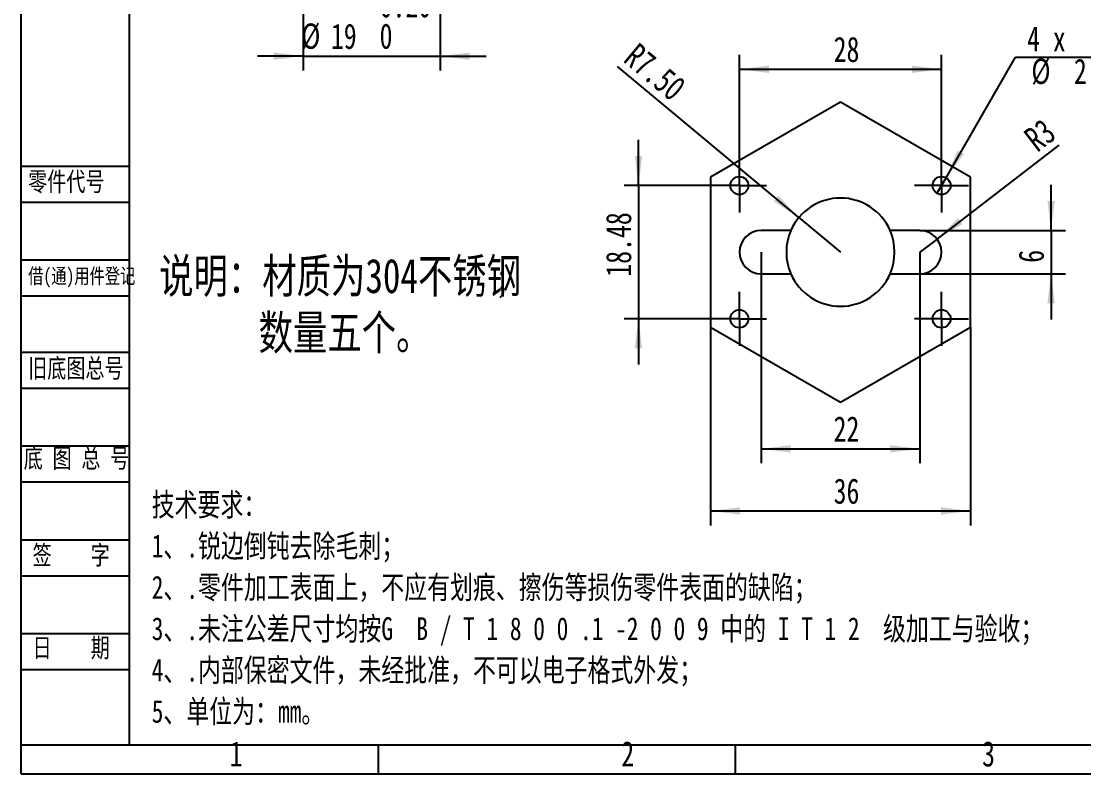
# Model space of a CAD drawing. Header units: millimetres. Extents: x 0 to 297, y 0 to 210.
# Drawn here: x 0 to 147.2, y 0.2 to 104.5 of the extents above; entities that cross this region are included whole.
import ezdxf

# ---------------------------------------------------------------- set-up
doc = ezdxf.new("R2010")
doc.units = ezdxf.units.MM
doc.layers.add('图框', color=7, linetype='Continuous')
doc.styles.add('SLDTEXTSTYLE0', font='HYSWLONGFANGSONG.TTF', dxfattribs={"bigfont": 'bigfont'})
doc.styles.add('SLDTEXTSTYLE1', font='HYSWLONGFANGSONG.TTF')
doc.dimstyles.new('SLDDIMSTYLE0', dxfattribs={"dimtxt": 3.5, "dimasz": 4.08, "dimexe": 0, "dimexo": 0.0625, "dimgap": 0.875, "dimtad": 2, "dimrnd": 1e-09, "dimzin": 12, "dimdsep": 46, "dimtxsty": 'SLDTEXTSTYLE1', "dimsah": 1, "dimcen": 0.09, "dimadec": 0, "dimazin": 3, "dimtfac": 1, "dimtofl": 0, "dimtmove": 0, "dimatfit": 3, "dimfxl": 0, "dimfrac": 2, "dimtolj": 1, "dimtzin": 12, "dimarcsym": 0})
doc.dimstyles.new('SLDDIMSTYLE2', dxfattribs={"dimtxt": 3.5, "dimasz": 4.08, "dimexe": 0, "dimexo": 0.0625, "dimgap": 0.875, "dimtad": 2, "dimrnd": 1e-09, "dimzin": 12, "dimdsep": 46, "dimtxsty": 'SLDTEXTSTYLE1', "dimsah": 1, "dimcen": 0.09, "dimadec": 0, "dimazin": 3, "dimtfac": 1, "dimtmove": 0, "dimatfit": 0, "dimfxl": 0, "dimfrac": 2, "dimtolj": 1, "dimtzin": 12, "dimarcsym": 0})
doc.dimstyles.new('SLDDIMSTYLE3', dxfattribs={"dimtxt": 3.5, "dimasz": 4.08, "dimexe": 0, "dimexo": 0.0625, "dimgap": 0.875, "dimtad": 2, "dimrnd": 1e-09, "dimzin": 4, "dimdsep": 46, "dimtxsty": 'SLDTEXTSTYLE1', "dimsah": 1, "dimcen": 0, "dimadec": 0, "dimazin": 1, "dimtfac": 1, "dimtofl": 0, "dimtmove": 0, "dimatfit": 3, "dimfxl": 0, "dimfrac": 2, "dimtolj": 1, "dimtzin": 12, "dimarcsym": 0})
doc.dimstyles.new('SLDDIMSTYLE4', dxfattribs={"dimtxt": 3.5, "dimasz": 4.08, "dimexe": 0, "dimexo": 0.0625, "dimgap": 0.875, "dimtad": 2, "dimrnd": 1e-09, "dimzin": 12, "dimdsep": 46, "dimtxsty": 'SLDTEXTSTYLE1', "dimsah": 1, "dimcen": 0, "dimadec": 0, "dimazin": 3, "dimtfac": 1, "dimtofl": 0, "dimtmove": 0, "dimatfit": 3, "dimfxl": 0, "dimfrac": 2, "dimtolj": 1, "dimtzin": 12, "dimarcsym": 0})
doc.dimstyles.new('SLDDIMSTYLE5', dxfattribs={"dimtxt": 3.5, "dimasz": 4.08, "dimexe": 0, "dimexo": 0.0625, "dimgap": 0.875, "dimtad": 0, "dimtih": 1, "dimtoh": 1, "dimdec": 6, "dimrnd": 1e-09, "dimzin": 12, "dimdsep": 46, "dimtxsty": 'SLDTEXTSTYLE1', "dimblk1": 'NONE', "dimsah": 1, "dimcen": 0, "dimadec": 0, "dimazin": 3, "dimtfac": 1, "dimtmove": 0, "dimatfit": 3, "dimldrblk": 'NONE', "dimfxl": 0, "dimfrac": 2, "dimtolj": 1, "dimtzin": 12, "dimarcsym": 0})
doc.dimstyles.new('SLDDIMSTYLE6', dxfattribs={"dimtxt": 3.5, "dimasz": 4.08, "dimexe": 0, "dimexo": 0.0625, "dimgap": 0.875, "dimtad": 2, "dimrnd": 1e-09, "dimzin": 12, "dimdsep": 46, "dimtxsty": 'SLDTEXTSTYLE1', "dimsah": 1, "dimcen": 0.09, "dimadec": 0, "dimazin": 3, "dimtol": 1, "dimtp": 0.2, "dimtfac": 1, "dimtmove": 0, "dimatfit": 0, "dimfxl": 0, "dimfrac": 2, "dimtolj": 1, "dimtzin": 0, "dimarcsym": 0})

# ---------------------------------------------------------------- blocks, each defined once
blk = doc.blocks.new('SW_NOTE_0')
at = {"layer": '图框', "color": 0, "attachment_point": 1, "style": 'SLDTEXTSTYLE0'}
for s, insert, char_height in [('说\\M+196BE\\M+18146\\M+18DDE质为304\\M+19573锈钢', (0, 6.14), 4.7625), ('\\M+18147', (46.65, 4.9), 3.5), ('\\M+19094\\M+197CA\\M+18CDC\\M+198A2\\M+18142', (13.78, -1.71), 4.7625)]:
    blk.add_mtext(s, dxfattribs=dict(at, insert=insert, char_height=char_height))
blk = doc.blocks.new('SW_NOTE_1')
at = {"layer": '图框', "color": 0, "char_height": 3.175, "attachment_point": 1, "style": 'SLDTEXTSTYLE0'}
for s, insert in [('\\M+18B5A术\\M+19776\\M+18B81\\M+18146', (0, 4.09)), ('1\\M+18141.锐边\\M+1937C钝\\M+18B8E\\M+18F9C\\M+196D1\\M+18E68\\M+18147', (0, -1.64)), ('2\\M+18141.\\M+197EB\\M+18C8F\\M+189C1\\M+18D48\\M+1955C\\M+196CA\\M+18FE3\\M+18143\\M+19573应\\M+1974C划\\M+18DAD\\M+18141\\M+18E43伤\\M+19399损伤\\M+197EB\\M+18C8F\\M+1955C\\M+196CA\\M+19349\\M+1E39E\\M+1E89C\\M+18147', (0, -7.37)), ('3\\M+18141.\\M+196A2\\M+1928D\\M+18CF6\\M+18DB7\\M+18EDA\\M+190A1\\M+18BCF\\M+188C2G  B / T 1 8 0 0 .1 -2 0 0 9 \\M+19286\\M+19349 I T 1 2  级\\M+189C1\\M+18D48\\M+1975E验\\M+19DBE\\M+18147', (0, -13.11)), ('4\\M+18141.\\M+193E0\\M+19594\\M+195DB\\M+196A7\\M+195B6\\M+18C8F\\M+18143\\M+196A2经\\M+194E1\\M+18F79\\M+18143\\M+19573\\M+189C2\\M+188C8电\\M+18E71\\M+18A69\\M+18EAE\\M+18A4F发\\M+18147', (0, -18.84)), ('5\\M+18141单\\M+188CA为\\M+18146mm\\M+18142', (0, -24.57))]:
    blk.add_mtext(s, dxfattribs=dict(at, insert=insert))
blk = doc.blocks.new('_D_1')
at = {"layer": '图框'}
for p, q in [((99.53, 85.48), (99.53, 99.85)), ((127.53, 85.48), (127.53, 99.85)), ((99.53, 97.85), (127.53, 97.85))]:
    blk.add_line(p, q, dxfattribs=at)
for points in [[(99.53, 97.85), (103.61, 97.34), (103.61, 98.36)], [(127.53, 97.85), (123.45, 98.36), (123.45, 97.34)]]:
    blk.add_solid(points, dxfattribs=at)
at = {"layer": '图框', "insert": (112.58, 102.36), "char_height": 3.5, "attachment_point": 1, "style": 'SLDTEXTSTYLE1'}
blk.add_mtext('28', dxfattribs=at)
blk = doc.blocks.new('_D_2')
at = {"layer": '图框'}
for p, q in [((85.53, 81.73), (85.53, 88.08)), ((95.78, 81.73), (83.53, 81.73)), ((85.53, 81.73), (85.53, 63.26)), ((95.78, 63.26), (83.53, 63.26)), ((85.53, 63.26), (85.53, 56.91))]:
    blk.add_line(p, q, dxfattribs=at)
for points in [[(85.53, 81.73), (86.04, 85.81), (85.02, 85.81)], [(85.53, 63.26), (85.02, 59.18), (86.04, 59.18)]]:
    blk.add_solid(points, dxfattribs=at)
at = {"layer": '图框', "insert": (81.02, 69.1), "char_height": 3.5, "attachment_point": 1, "rotation": 90, "style": 'SLDTEXTSTYLE1'}
blk.add_mtext('18.48', dxfattribs=at)
blk = doc.blocks.new('_D_3')
at = {"layer": '图框'}
for p, q in [((95.53, 62.1), (95.53, 34.62)), ((131.53, 62.1), (131.53, 34.62)), ((95.53, 36.62), (131.53, 36.62))]:
    blk.add_line(p, q, dxfattribs=at)
for points in [[(95.53, 36.62), (99.61, 36.11), (99.61, 37.13)], [(131.53, 36.62), (127.45, 37.13), (127.45, 36.11)]]:
    blk.add_solid(points, dxfattribs=at)
at = {"layer": '图框', "insert": (112.58, 41.13), "char_height": 3.5, "attachment_point": 1, "style": 'SLDTEXTSTYLE1'}
blk.add_mtext('36', dxfattribs=at)
blk = doc.blocks.new('_D_4')
at = {"layer": '图框'}
for p, q in [((142.71, 75.5), (142.71, 81.85)), ((124.53, 75.5), (144.71, 75.5)), ((142.71, 75.5), (142.71, 69.5)), ((124.53, 69.5), (144.71, 69.5)), ((142.71, 69.5), (142.71, 63.15))]:
    blk.add_line(p, q, dxfattribs=at)
for points in [[(142.71, 75.5), (143.22, 79.58), (142.2, 79.58)], [(142.71, 69.5), (142.2, 65.42), (143.22, 65.42)]]:
    blk.add_solid(points, dxfattribs=at)
at = {"layer": '图框', "insert": (138.2, 71.03), "char_height": 3.5, "attachment_point": 1, "rotation": 90, "style": 'SLDTEXTSTYLE1'}
blk.add_mtext('6', dxfattribs=at)
blk = doc.blocks.new('_D_5')
at = {"layer": '图框'}
for q in [(82.63, 98.22), (113.53, 72.5)]:
    blk.add_line((107.76, 77.3), q, dxfattribs=at)
blk.add_solid([(107.76, 77.3), (104.95, 80.3), (104.3, 79.52)], dxfattribs=at)
at = {"layer": '图框', "insert": (85.52, 101.69), "char_height": 3.5, "attachment_point": 1, "rotation": 320.216, "style": 'SLDTEXTSTYLE1'}
blk.add_mtext('R7.50', dxfattribs=at)
blk = doc.blocks.new('_D_6')
at = {"layer": '图框'}
for q in [(143.85, 87.32), (124.53, 72.5)]:
    blk.add_line((126.91, 74.32), q, dxfattribs=at)
blk.add_solid([(126.91, 74.32), (130.45, 76.4), (129.83, 77.21)], dxfattribs=at)
at = {"layer": '图框', "insert": (138.67, 89.03), "char_height": 3.5, "attachment_point": 1, "rotation": 37.5058, "style": 'SLDTEXTSTYLE1'}
blk.add_mtext('R3', dxfattribs=at)
blk = doc.blocks.new('_D_7')
at = {"layer": '图框'}
for p, q in [((102.53, 72.5), (102.53, 43.23)), ((124.53, 72.5), (124.53, 43.23)), ((102.53, 45.23), (124.53, 45.23))]:
    blk.add_line(p, q, dxfattribs=at)
for points in [[(102.53, 45.23), (106.61, 44.72), (106.61, 45.74)], [(124.53, 45.23), (120.45, 45.74), (120.45, 44.72)]]:
    blk.add_solid(points, dxfattribs=at)
at = {"layer": '图框', "insert": (112.57, 49.74), "char_height": 3.5, "attachment_point": 1, "style": 'SLDTEXTSTYLE1'}
blk.add_mtext('22', dxfattribs=at)
blk = doc.blocks.new('SW_SYMBOL_HOLE_DEPTH')
at = {"layer": '图框', "color": 0}
for p, q in [((0, 875), (800, 875)), ((400, 875), (400, 75)), ((100, 555), (400, 75)), ((700, 555), (400, 75))]:
    blk.add_line(p, q, dxfattribs=at)
blk = doc.blocks.new('_D_8')
at = {"layer": '图框'}
for p, q in [((128.15, 82.82), (137.8, 99.51)), ((137.8, 99.51), (166.99, 99.51)), ((126.9, 80.65), (128.15, 82.82))]:
    blk.add_line(p, q, dxfattribs=at)
blk.add_solid([(128.15, 82.82), (130.63, 86.1), (129.75, 86.6)], dxfattribs=at)
at = {"layer": '图框', "xscale": 0.004511737089201878, "yscale": 0.004511737089201878, "zscale": 0.004511737089201878}
for p in [(160.03, 99.84), (153.29, 95.33)]:
    blk.add_blockref('SW_SYMBOL_HOLE_DEPTH', p, dxfattribs=at)
at = {"layer": '图框', "char_height": 3.5, "attachment_point": 1, "style": 'SLDTEXTSTYLE1'}
for s, insert in [('4 x  M3 - 6H ', (139.39, 103.83)), (' 8', (163.93, 103.83)), ('%%c', (139.98, 99.33)), (' 2.50 ', (144.09, 99.32)), (' 10.50', (157.19, 99.32))]:
    blk.add_mtext(s, dxfattribs=dict(at, insert=insert))
blk = doc.blocks.new('_NONE')
blk = doc.blocks.new('SW_CENTERMARKSYMBOL_0')
at = {"layer": '图框', "color": 0}
for p, q in [((0, 2.5), (0, 3.75)), ((0, 0), (0, 2.5)), ((-2.5, 0), (-3.75, 0)), ((0, 0), (-2.5, 0)), ((0, 0), (0, -2.5)), ((0, 0), (2.5, 0)), ((2.5, 0), (3.75, 0)), ((0, -2.5), (0, -3.75))]:
    blk.add_line(p, q, dxfattribs=at)
blk = doc.blocks.new('SW_CENTERMARKSYMBOL_1')
at = {"layer": '图框', "color": 0}
for p, q in [((0, 2.5), (0, 3.75)), ((0, 0), (0, 2.5)), ((-2.5, 0), (-3.75, 0)), ((0, 0), (-2.5, 0)), ((0, 0), (0, -2.5)), ((0, 0), (2.5, 0)), ((2.5, 0), (3.75, 0)), ((0, -2.5), (0, -3.75))]:
    blk.add_line(p, q, dxfattribs=at)
blk = doc.blocks.new('SW_CENTERMARKSYMBOL_2')
at = {"layer": '图框', "color": 0}
for p, q in [((0, 2.5), (0, 3.75)), ((0, 0), (0, 2.5)), ((-2.5, 0), (-3.75, 0)), ((0, 0), (-2.5, 0)), ((0, 0), (0, -2.5)), ((0, 0), (2.5, 0)), ((2.5, 0), (3.75, 0)), ((0, -2.5), (0, -3.75))]:
    blk.add_line(p, q, dxfattribs=at)
blk = doc.blocks.new('SW_CENTERMARKSYMBOL_3')
at = {"layer": '图框', "color": 0}
for p, q in [((0, 2.5), (0, 3.75)), ((0, 0), (0, 2.5)), ((-2.5, 0), (-3.75, 0)), ((0, 0), (-2.5, 0)), ((0, 0), (0, -2.5)), ((0, 0), (2.5, 0)), ((2.5, 0), (3.75, 0)), ((0, -2.5), (0, -3.75))]:
    blk.add_line(p, q, dxfattribs=at)
blk = doc.blocks.new('_D_10')
at = {"layer": '图框'}
for p, q in [((39.07, 121.11), (39.07, 97.67)), ((58.07, 121.11), (58.07, 97.67)), ((39.07, 99.67), (32.72, 99.67)), ((39.07, 99.67), (58.07, 99.67)), ((58.07, 99.67), (64.42, 99.67))]:
    blk.add_line(p, q, dxfattribs=at)
for points in [[(39.07, 99.67), (34.99, 100.18), (34.99, 99.16)], [(58.07, 99.67), (62.15, 99.16), (62.15, 100.18)]]:
    blk.add_solid(points, dxfattribs=at)
at = {"layer": '图框', "char_height": 3.5, "attachment_point": 1, "style": 'SLDTEXTSTYLE1'}
for s, insert in [('+', (47.51, 108.55)), ('0.20', (49.66, 108.55)), ('%%c', (38.8, 104.2)), ('19', (42.91, 104.18)), ('0', (49.66, 104.2))]:
    blk.add_mtext(s, dxfattribs=dict(at, insert=insert))

msp = doc.modelspace()

# ---------------------------------------------------------------- linework, layer by layer
at = {"color": 7, "linetype": 'Continuous', "lineweight": 25}
for p, q in [((113.5270175, 93.2816246), (95.5270175, 82.8893198)), ((131.5270175, 82.8893198), (113.5270175, 93.2816246)), ((95.5270175, 82.8893198), (95.5270175, 62.1047101)), ((131.5270175, 62.1047101), (131.5270175, 82.8893198)), ((106.653154, 75.4970149), (102.5270175, 75.4970149)), ((124.5270175, 75.4970149), (120.4008811, 75.4970149)), ((102.5270175, 69.4970149), (106.653154, 69.4970149)), ((120.4008811, 69.4970149), (124.5270175, 69.4970149)), ((95.5270175, 62.1047101), (113.5270175, 51.7124052)), ((113.5270175, 51.7124052), (131.5270175, 62.1047101))]:
    msp.add_line(p, q, dxfattribs=at)
for centre in [(99.5270175, 81.7346192), (127.5270175, 81.7346192), (99.5270175, 63.2594106), (127.5270175, 63.2594106)]:
    msp.add_circle(centre, 1.25, dxfattribs=at)
for centre, radius, start, end in [((113.5270175, 72.4970149), 7.5, 23.578178478, 156.421821522), ((102.5270175, 72.4970149), 3, 90, 270), ((113.5270175, 72.4970149), 7.5, 156.421821522, 203.578178478), ((113.5270175, 72.4970149), 7.5, 336.421821522, 23.578178478), ((124.5270175, 72.4970149), 3, 270, 90), ((113.5270175, 72.4970149), 7.5, 203.578178478, 336.421821522)]:
    msp.add_arc(centre, radius, start, end, dxfattribs=at)
at = {"layer": '图框'}
for p, q in [((0, 0.1898854), (0, 210.1898854)), ((0, 84.4305137), (15, 84.4305137)), ((0, 79.4305137), (15, 79.4305137)), ((0, 71.4305137), (15, 71.4305137)), ((0, 66.4305137), (15, 66.4305137)), ((0, 58.63992), (15, 58.63992)), ((0, 53.63992), (15, 53.63992)), ((0, 45.63992), (15, 45.63992)), ((0, 40.63992), (15, 40.63992)), ((0, 32.63992), (15, 32.63992)), ((0, 27.63992), (15, 27.63992)), ((0, 19.63992), (15, 19.63992)), ((0, 14.63992), (15, 14.63992)), ((49.5, 0.1898854), (49.5, 4.1898854)), ((99, 0.1898854), (99, 4.1898854)), ((0, 0.1898854), (297, 0.1898854))]:
    msp.add_line(p, q, dxfattribs=at)
at = {"layer": '图框', "linetype": 'Continuous', "lineweight": 25}
msp.add_line((15, 4.1898854), (15, 206.1898854), dxfattribs=at)
at = {"layer": '图框', "lineweight": 25}
msp.add_line((0, 4.1898854), (293, 4.1898854), dxfattribs=at)

# ---------------------------------------------------------------- block references
at = {"layer": '图框'}
for name, p in [('SW_CENTERMARKSYMBOL_3', (99.5270175, 81.7346192)), ('SW_CENTERMARKSYMBOL_0', (127.5270175, 81.7346192)), ('SW_NOTE_0', (19.1115063, 65.4549686)), ('SW_CENTERMARKSYMBOL_2', (99.5270175, 63.2594106)), ('SW_CENTERMARKSYMBOL_1', (127.5270175, 63.2594106)), ('SW_NOTE_1', (18.0792301, 35.0000324))]:
    msp.add_blockref(name, p, dxfattribs=at)

# ---------------------------------------------------------------- texts
for s, insert, char_height, attachment_point, style in [('\\M+197EB\\M+18C8F\\M+191E3\\M+18D86', (0.9581272, 83.6056506), 2.645833333, 1, 'SLDTEXTSTYLE0'), ('\\M+18ED8(\\M+192CA)\\M+19770\\M+18C8F\\M+1936F记', (0.9581272, 70.2590748), 2.116666667, 1, 'SLDTEXTSTYLE0'), ('\\M+18B8C\\M+192EA图总\\M+18D86', (0.9581272, 57.7357951), 2.645833333, 1, 'SLDTEXTSTYLE0'), ('\\M+192EA 图 总 \\M+18D86', (0.3407661, 45.256581), 2.645833333, 1, 'SLDTEXTSTYLE0'), ('  签    \\M+18E9A', (5.5692919, 31.8268709), 2.645833333, 2, 'SLDTEXTSTYLE0'), ('  \\M+193FA    \\M+18AFA', (5.5692919, 18.9810516), 2.645833333, 2, 'SLDTEXTSTYLE0'), ('1', (29.7944444, 4.7007521), 3.5, 2, 'SLDTEXTSTYLE1'), ('2', (84.0444444, 4.7007521), 3.5, 2, 'SLDTEXTSTYLE1'), ('3', (134.0444444, 4.7007521), 3.5, 2, 'SLDTEXTSTYLE1')]:
    msp.add_mtext(s, dxfattribs=dict(at, insert=insert, char_height=char_height, attachment_point=attachment_point, style=style))

# ---------------------------------------------------------------- dimensions: what is measured, and where the dimension line sits
dim = msp.add_linear_dim(base=(58.0681052, 99.6687602), p1=(39.0681052, 121.1067164), p2=(58.0681052, 121.1067164), text='%%c<>', dimstyle='SLDDIMSTYLE6', dxfattribs=at)
dim.commit()
dim.dimension.update_dxf_attribs({"geometry": '_D_10', "text_midpoint": (47.3005448, 99.6687602), "dimtype": 160})
dim = msp.add_diameter_dim_2p(p1=(126.9015113, 80.6523799), p2=(128.1525237, 82.8168586), text='4 x  M3 - 6H {\\fGDT;x} 8\\P%%c 2.50 {\\fGDT;x} 10.50\\P', dimstyle='SLDDIMSTYLE5', override={"dimpost": '<>'}, dxfattribs=at)
dim.commit()
dim.dimension.update_dxf_attribs({"geometry": '_D_8', "text_midpoint": (153.1884549, 99.3197234), "dimtype": 163})
for center, mpoint, dimstyle, picture, middle in [((113.5270175, 72.4970149), (107.7635505, 77.2962281), 'SLDDIMSTYLE3', '_D_5', (85.5270275, 95.8124996)), ((124.5270175, 72.4970149), (126.9068941, 74.3235383), 'SLDDIMSTYLE4', '_D_6', (142.7107833, 86.4528137))]:
    dim = msp.add_radius_dim(center=center, mpoint=mpoint, dimstyle=dimstyle, dxfattribs=at)
    dim.commit()
    dim.dimension.update_dxf_attribs({"geometry": picture, "text_midpoint": middle, "dimtype": 164})
for base, p1, p2, picture, middle in [((127.5270175, 97.8524607), (99.5270175, 85.4846192), (127.5270175, 85.4846192), '_D_1', (114.1100129, 97.8524607)), ((124.5270175, 45.2323224), (102.5270175, 72.4970149), (124.5270175, 72.4970149), '_D_7', (114.1100129, 45.2323224))]:
    dim = msp.add_linear_dim(base=base, p1=p1, p2=p2, dimstyle='SLDDIMSTYLE0', dxfattribs=at)
    dim.commit()
    dim.dimension.update_dxf_attribs({"geometry": picture, "text_midpoint": middle, "dimtype": 160})
for base, p1, p2, angle, dimstyle, picture, middle in [((85.5270175, 63.2594106), (95.7770175, 81.7346192), (95.7770175, 63.2594106), 90, 'SLDDIMSTYLE2', '_D_2', (85.5270175, 72.9325406)), ((142.7107733, 69.4970149), (124.5270175, 75.4970149), (124.5270175, 69.4970149), 90, 'SLDDIMSTYLE2', '_D_4', (142.7107733, 71.7944464)), ((131.5270175, 36.6219515), (95.5270175, 62.1047101), (131.5270175, 62.1047101), 0, 'SLDDIMSTYLE0', '_D_3', (114.1100129, 36.6219515))]:
    dim = msp.add_linear_dim(base=base, p1=p1, p2=p2, angle=angle, dimstyle=dimstyle, dxfattribs=at)
    dim.commit()
    dim.dimension.update_dxf_attribs({"geometry": picture, "text_midpoint": middle, "dimtype": 160})

doc.saveas('drawing.dxf')
